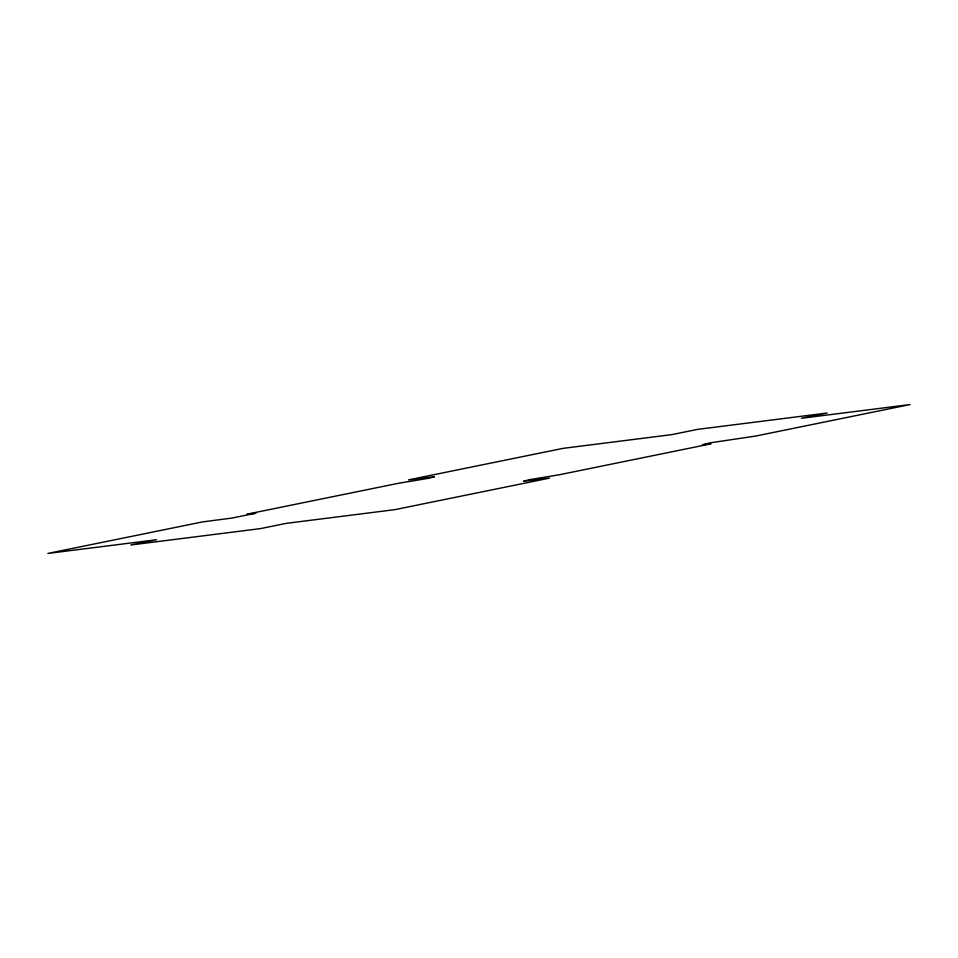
<?xml version="1.0" encoding="UTF-8"?>
<svg xmlns="http://www.w3.org/2000/svg" width="958" height="958" viewBox="0 0 958 958"><rect width="100%" height="100%" fill="white"/><g stroke="black" fill="none" stroke-linecap="round" stroke-linejoin="round"><path stroke-width="1.44" d="M255.666 513.26L231.836 518.074L202.461 521.918L47.9 553.437L156.585 539.725L130.827 544.982L260.444 528.612L286.202 523.367L394.888 509.644L549.449 478.126L523.511 481.215L529.331 479.719L559.364 474.749L710.92 443.841L702.394 444.775L710.094 442.847L755.539 436.082L910.1 404.563L801.415 418.275L827.173 413.018L697.556 429.388L671.798 434.633L563.112 448.356L408.551 479.874L434.489 476.785L428.669 478.281L398.636 483.251L247.08 514.159L255.666 513.26"/></g></svg>
